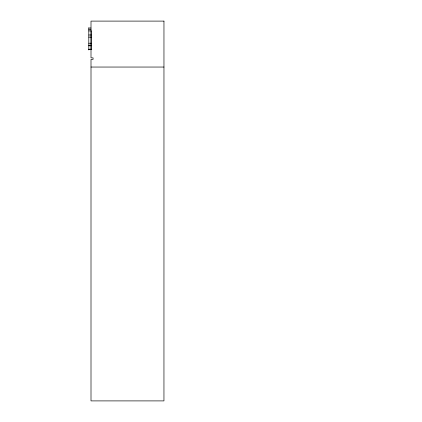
<?xml version="1.0" encoding="UTF-8"?>
<svg xmlns="http://www.w3.org/2000/svg" width="422" height="422" viewBox="0 0 422 422"><rect width="100%" height="100%" fill="white"/><g stroke="black" fill="none" stroke-linecap="round" stroke-linejoin="round"><path stroke-width="0.63" d="M88.805 28.031L90.962 28.016M88.805 29.297L90.962 29.287M88.805 30.917L91.178 30.917M88.805 34.989L91.178 34.989M88.805 37.136L91.178 37.136M88.805 43.223L91.178 43.223M88.805 45.233L91.178 45.233M88.805 45.803L91.178 45.803M88.805 49.2L91.178 49.2M88.805 49.358L91.178 49.421M88.805 49.532L91.178 49.532L91.178 30.885M91.004 67.045L163.963 67.045M88.805 27.746L88.805 49.954M163.963 21.1L91.004 21.1L91.004 57.861L93.072 57.861L93.072 59.386L91.004 59.386L91.004 400.9L163.952 400.9L163.963 21.1"/></g></svg>
